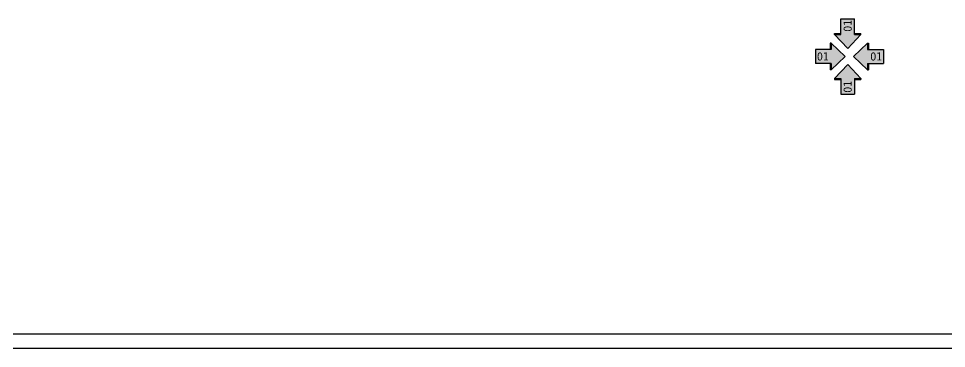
# Model space of a CAD drawing. Extents: x 0 to 74.6, y 0 to 35.2.
# Drawn here: x 13.06 to 29.29, y 29.45 to 35.21 of the extents above; entities that cross this region are included whole.
import ezdxf
from ezdxf.enums import TextEntityAlignment as Align

# ---------------------------------------------------------------- set-up
doc = ezdxf.new("R2010")
doc.units = 0
doc.header["$LTSCALE"] = 0.5
doc.linetypes.add('AUSGEZOGEN', pattern=[1000.01, 1000, 0.01])
for name, color, linetype in [('grau_hell', 7, 'Continuous'), ('INDEX', 7, 'Continuous'), ('OBJEKT', 7, 'Continuous'), ('RAHMEN', 7, 'Continuous'), ('RND_BILD', 7, 'Continuous')]:
    doc.layers.add(name, color=color, linetype=linetype)
doc.styles.add('helv', font='tahoma.ttf')

# ---------------------------------------------------------------- blocks, each defined once
blk = doc.blocks.new('A1-35-0')
at = {"layer": 'RAHMEN'}
blk.add_line((118.9, 59.4), (0, 59.4), dxfattribs=at)
at = {"layer": 'RAHMEN', "color": 5}
blk.add_line((118.4, 58.9), (2, 58.9), dxfattribs=at)
blk = doc.blocks.new('hin_ind5')
at = {"layer": 'grau_hell', "linetype": 'AUSGEZOGEN'}
h = blk.add_hatch(color=9, dxfattribs=at)
h.dxf.hatch_style = 2
h.paths.add_polyline_path([(0, 0), (0.619, -0.577), (0.619, -0.3), (1.306, -0.3), (1.306, 0.3), (0.619, 0.3), (0.619, 0.577)])
h.paths.add_polyline_path([(0.34, -0.274), (1.311, -0.274), (1.311, 0.274), (0.34, 0.274)], flags=9)
at = {"layer": 'OBJEKT', "linetype": 'AUSGEZOGEN'}
for points in [[(0.619, 0.3), (0.66, 0.3), (0.66, 0.577), (0.619, 0.577)], [(0.619, -0.577), (0.66, -0.577), (0.66, -0.3), (0.619, -0.3)]]:
    blk.add_hatch(color=1, dxfattribs=at).paths.add_polyline_path(points)
at = {"layer": 'OBJEKT', "color": 1, "linetype": 'AUSGEZOGEN'}
for p, q in [((0, 0), (0.619, 0.577)), ((0.619, 0.577), (0.619, 0.3)), ((0.619, 0.577), (0.66, 0.577)), ((0.66, 0.577), (0.66, 0.3)), ((0, 0), (0.619, -0.577)), ((0.619, 0.3), (1.306, 0.3)), ((1.306, 0.3), (1.306, -0.3)), ((0.619, -0.3), (0.619, -0.577)), ((0.619, -0.3), (1.306, -0.3)), ((0.66, -0.3), (0.66, -0.577))]:
    blk.add_line(p, q, dxfattribs=at)
at = {"layer": 'OBJEKT', "color": 7, "linetype": 'AUSGEZOGEN'}
blk.add_line((0.619, -0.577), (0.66, -0.577), dxfattribs=at)
at = {"layer": 'INDEX', "color": 1, "linetype": 'Continuous', "style": 'helv'}
blk.add_attdef('INDEX', text='', height=0.35, rotation=360, dxfattribs=at).set_placement((1.259, 0), align=Align.MIDDLE_RIGHT)

msp = doc.modelspace()

# ---------------------------------------------------------------- block references
at = {"layer": 'RAHMEN', "color": 7, "linetype": 'AUSGEZOGEN', "xscale": 0.5, "yscale": 0.5, "zscale": 0.5}
msp.add_blockref('A1-35-0', (0, 0), dxfattribs=at)
at = {"layer": 'RND_BILD', "color": 7, "linetype": 'AUSGEZOGEN', "xscale": 0.4, "yscale": 0.4, "zscale": 0.4, "rotation": 90}
msp.add_blockref('hin_ind5', (27.5603, 34.6901), dxfattribs=at).add_auto_attribs({'INDEX': '01'})
at = {"layer": 'RND_BILD', "color": 7, "linetype": 'AUSGEZOGEN'}
ref = msp.add_blockref('hin_ind5', (27.5182, 34.5519), dxfattribs=dict(at, xscale=-0.4, yscale=0.4, zscale=0.4))
ref.add_attrib('INDEX', '01', dxfattribs={"layer": 'INDEX', "color": 1, "linetype": 'Continuous', "height": 0.14, "style": 'helv'}).set_placement((27.2325, 34.5519), align=Align.MIDDLE_RIGHT)
at = {"layer": 'RND_BILD', "color": 7, "linetype": 'AUSGEZOGEN', "xscale": 0.4, "yscale": 0.4, "zscale": 0.4}
msp.add_blockref('hin_ind5', (27.6621, 34.5519), dxfattribs=at).add_auto_attribs({'INDEX': '01'})
at = {"layer": 'RND_BILD', "color": 7, "linetype": 'AUSGEZOGEN'}
ref = msp.add_blockref('hin_ind5', (27.5603, 34.4137), dxfattribs=dict(at, xscale=-0.4, yscale=0.4, zscale=0.4, rotation=90))
ref.add_attrib('INDEX', '01', dxfattribs={"layer": 'INDEX', "color": 1, "linetype": 'Continuous', "height": 0.14, "rotation": 90, "style": 'helv'}).set_placement((27.5603, 34.1279), align=Align.MIDDLE_RIGHT)

doc.saveas('drawing.dxf')
